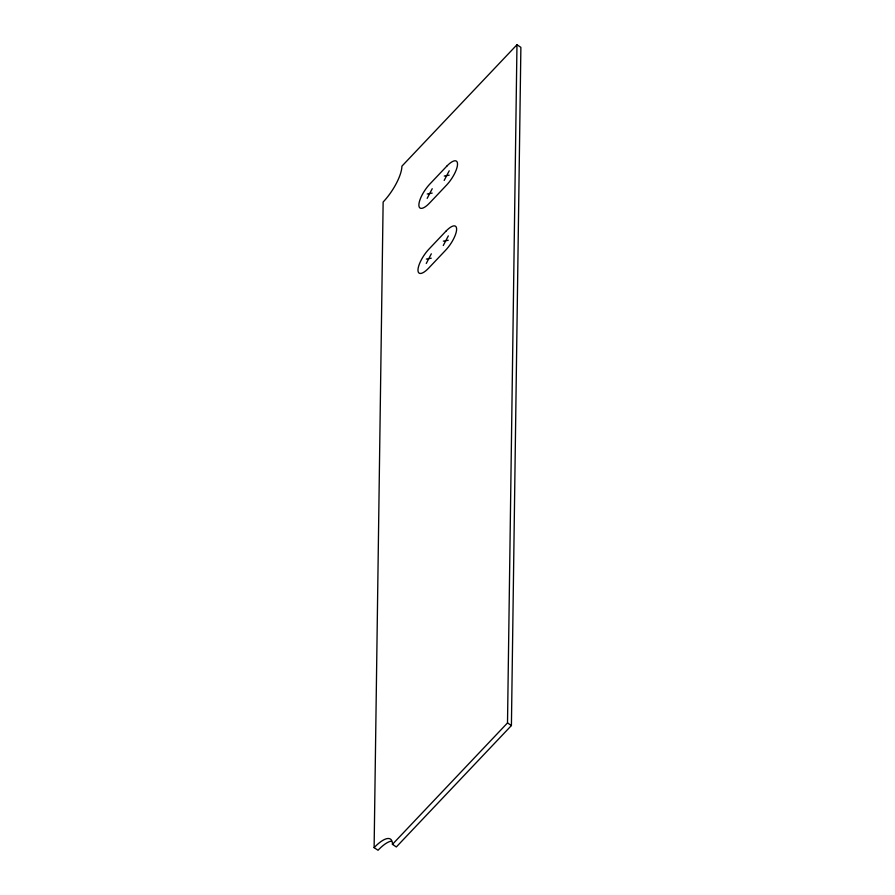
<?xml version="1.0" encoding="UTF-8"?>
<svg xmlns="http://www.w3.org/2000/svg" width="895" height="895" viewBox="0 0 895 895"><rect width="100%" height="100%" fill="white"/><g stroke="black" fill="none" stroke-linecap="round" stroke-linejoin="round"><path stroke-width="1.34" d="M374.121 847.643L383.138 202.013A29.882 9.957 -56.2 0 0 401.911 166.168L516.974 44.75L520.879 47.357L511.414 725.543L396.34 846.95L392.435 844.343A29.882 9.957 -56.2 0 0 374.121 847.643L378.026 850.25A29.882 9.957 -56.2 0 1 391.07 841.177M392.435 844.343L507.51 722.925L516.974 44.75M427.172 198.366L432.229 188.722M444.177 180.432L449.234 170.777M426.266 263.466L431.323 253.811M443.271 245.521L448.328 235.877M444.244 176.047L449.178 175.163M427.239 193.991L432.173 193.096M443.327 241.147L448.261 240.252M426.333 259.08L431.256 258.196M507.51 722.925L511.414 725.543M446.84 166.112L429.835 184.057A17.43 5.806 -56.2 0 0 418.882 204.966A17.43 5.806 -56.2 0 0 429.566 203.042L446.571 185.097A17.43 5.806 -56.2 0 0 457.524 164.188A17.43 5.806 -56.2 0 0 446.84 166.112M445.934 231.201L428.929 249.146A17.43 5.806 -56.2 0 0 417.976 270.055A17.43 5.806 -56.2 0 0 428.66 268.131L445.665 250.186A17.43 5.806 -56.2 0 0 456.618 229.277A17.43 5.806 -56.2 0 0 445.934 231.201"/></g></svg>
